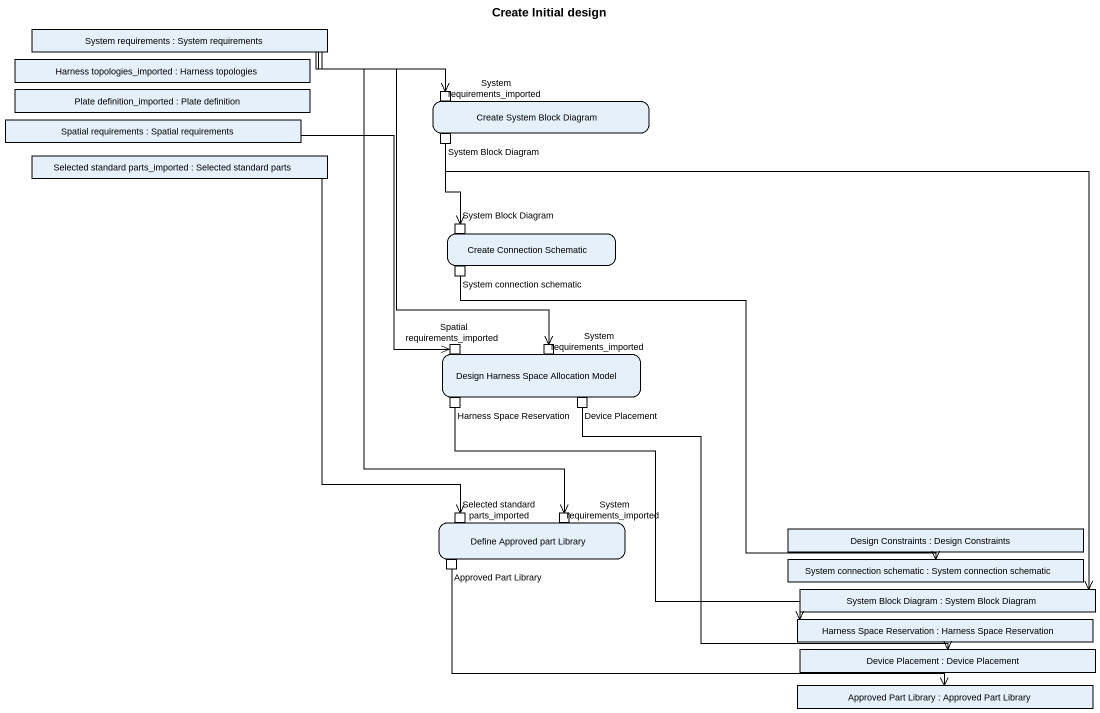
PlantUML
@startuml
title Create Initial design
hide empty description
state "System requirements : System requirements" as System_requirements <<object>>
state "Harness topologies_imported : Harness topologies" as Harness_topologies_imported <<object>>
state "Plate definition_imported : Plate definition" as Plate_definition_imported <<object>>
state "Create System Block Diagram" as Create_System_Block_Diagram {
  state "System requirements_imported" as System_requirements_imported <<inputPin>>
  state "System Block Diagram" as System_Block_Diagram <<outputPin>>
}
state "Spatial requirements : Spatial requirements" as Spatial_requirements <<object>>
state "Selected standard parts_imported : Selected standard parts" as Selected_standard_parts <<object>>
state "Create Connection Schematic" as Create_Connection_Schematic {
  state "System Block Diagram" as System_Block_Diagram_2 <<inputPin>>
  state "System connection schematic" as System_connection_schematic <<outputPin>>
}
state "Design Harness Space Allocation Model" as Design_Harness_Space {
  state "Spatial requirements_imported" as Spatial_requirements_2 <<inputPin>>
  state "System requirements_imported" as System_requirements_imported_2 <<inputPin>>
  state "Harness Space Reservation" as Harness_Space_Reservation <<outputPin>>
  state "Device Placement" as Device_Placement <<outputPin>>
}
state "Define Approved part Library" as Define_Approved_part_Library {
  state "Selected standard parts_imported" as Selected_standard_parts_2 <<inputPin>>
  state "System requirements_imported" as System_requirements_imported_3 <<inputPin>>
  state "Approved Part Library" as Approved_Part_Library <<outputPin>>
}
state "Design Constraints : Design Constraints" as Design_Constraints <<object>>
state "System connection schematic : System connection schematic" as System_connection_schematic_2 <<object>>
state "System Block Diagram : System Block Diagram" as System_Block_Diagram_3 <<object>>
state "Harness Space Reservation : Harness Space Reservation" as Harness_Space_Reservation_2 <<object>>
state "Device Placement : Device Placement" as Device_Placement_2 <<object>>
state "Approved Part Library : Approved Part Library" as Approved_Part_Library_2 <<object>>
System_requirements -right-> System_requirements_imported
System_requirements --> System_requirements_imported_2
System_requirements --> System_requirements_imported_3
Spatial_requirements --> Spatial_requirements_2
System_Block_Diagram --> System_Block_Diagram_2
System_Block_Diagram --> System_Block_Diagram_3
Selected_standard_parts --> Selected_standard_parts_2
System_connection_schematic --> System_connection_schematic_2
Harness_Space_Reservation -right-> Harness_Space_Reservation_2
Device_Placement --> Device_Placement_2
Approved_Part_Library -right-> Approved_Part_Library_2
@enduml
